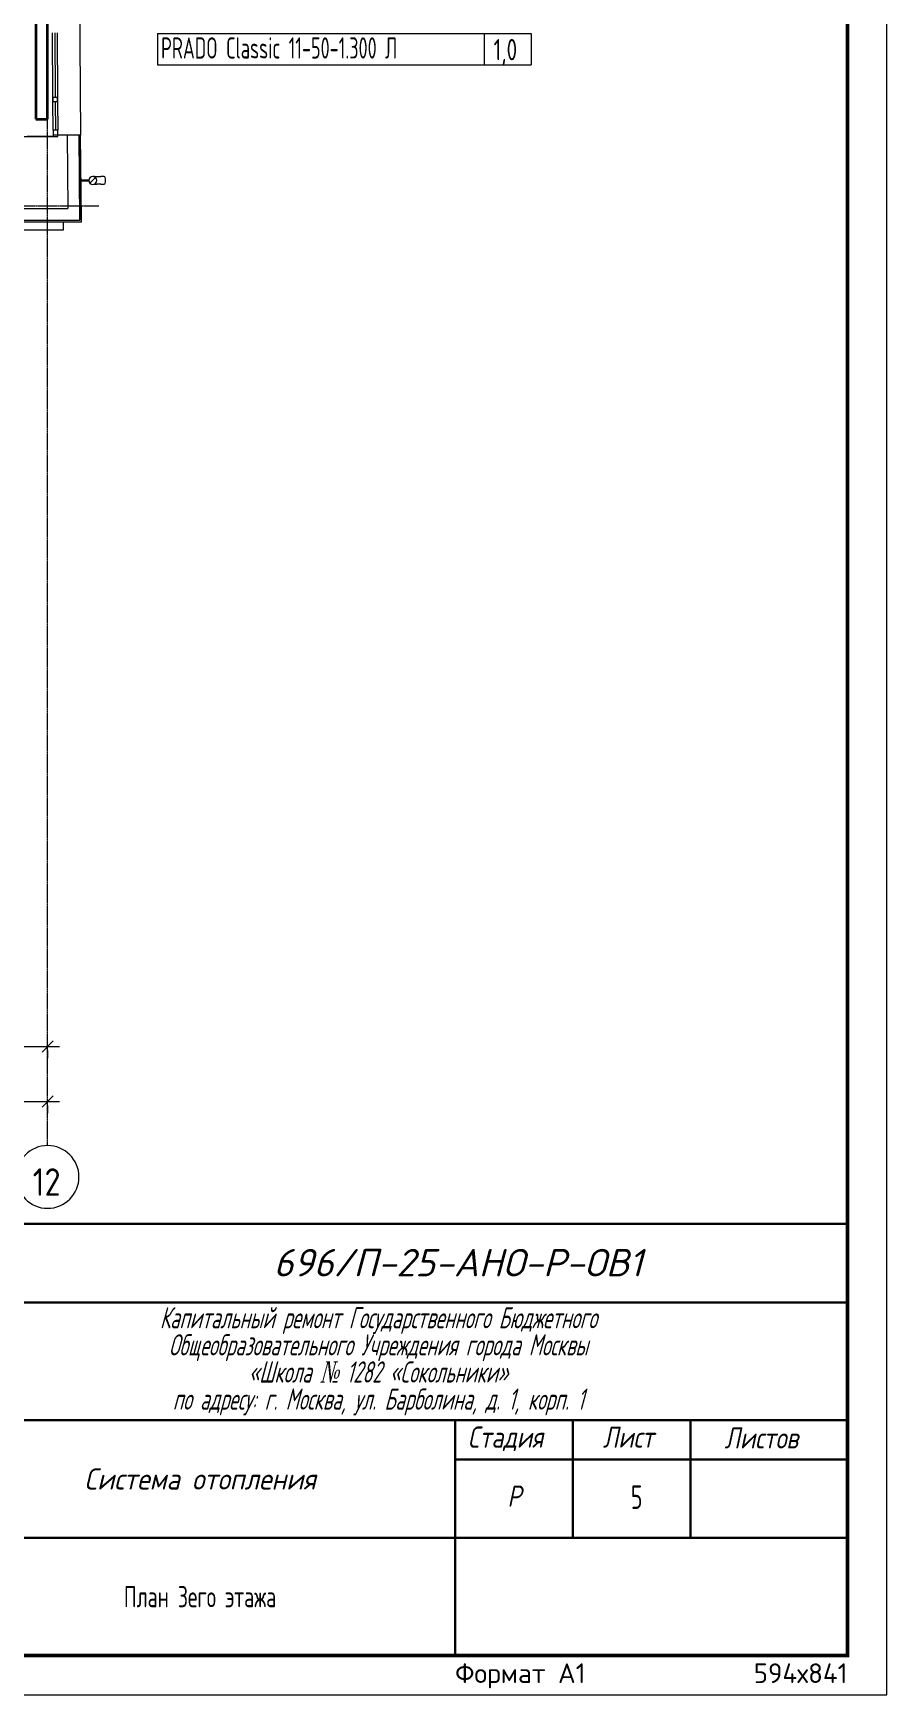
# Model space of a CAD drawing. Header units: millimetres. Extents: x -3929 to 624051, y 52832 to 514950.
# Drawn here: x 226826 to 237701, y 313246 to 334421 of the extents above; entities that cross this region are included whole.
import ezdxf
from ezdxf.enums import TextEntityAlignment as Align

# ---------------------------------------------------------------- set-up
doc = ezdxf.new("R2010")
doc.units = ezdxf.units.MM
doc.linetypes.add('ADSK_Линия сетки', pattern=[25, 20, -2.5, 0, -2.5])
for name, color, linetype in [('9_Форматы', 7, 'Continuous'), ('ПРИБОРЫ', 3, 'Continuous'), ('статистика приборов', 252, 'Continuous'), ('стояки', 7, 'Continuous')]:
    doc.layers.add(name, color=color, linetype=linetype)
doc.layers.add('9_Форматы надписи', color=7, linetype='Continuous', plot=False)
for name, color, linetype, lineweight in [('_ Окна', 7, 'Continuous', 9), ('Shtamp', 7, 'Continuous', 35), ('АР-ШТАМП', 7, 'Continuous', 15), ('Обобщенные модели', 7, 'Continuous', 18), ('ОВ-О-Оборудование', 32, 'Continuous', 35), ('ОВ-рамка', 7, 'Continuous', 30), ('Окна', 7, 'Continuous', 9), ('Оси', 253, 'Continuous', 9), ('Перекрытие', 7, 'Continuous', 18), ('Размеры', 7, 'Continuous', 9), ('Стены наружные', 7, 'Continuous', 18), ('Стены несущие', 7, 'Continuous', 30), ('Стены отделка', 7, 'Continuous', 30), ('Стены штриховка', 7, 'Continuous', 9), ('ТЕКСТ', 252, 'Continuous', 13)]:
    doc.layers.add(name, color=color, linetype=linetype, lineweight=lineweight)
doc.layers.add('Подпись', color=7, linetype='Continuous', true_color=0x082cf7)
doc.styles.add('GOST 2.304', font='CS_Gost2304.shx')
doc.styles.add('GOST Common', font='GOST_Common.ttf', dxfattribs={"width": 0.9, "height": 350})
doc.styles.add('ГОСТ', font='isocpeur.ttf', dxfattribs={"width": 0.8, "height": 250})
doc.styles.add('М2', font='isocpeui.ttf', dxfattribs={"width": 0.8})
doc.styles.add('РАЗМЕРНЫЙ', font='simplex.shx', dxfattribs={"width": 0.6, "oblique": 15})
doc.styles.add('СТИЛЬ', font='simplex.shx', dxfattribs={"width": 0.65})

# ---------------------------------------------------------------- blocks, each defined once
blk = doc.blocks.new('*U2946')
at = {"layer": 'ОВ-О-Оборудование', "color": 32, "ltscale": 0.1, "true_color": 0xcd6928}
for p, q in [((650, 75), (-650, 75)), ((-650, 75), (-650, -75)), ((650, -75), (650, 75)), ((-650, -75), (650, -75))]:
    blk.add_line(p, q, dxfattribs=at)
at = {"layer": 'ОВ-О-Оборудование', "color": 32, "lineweight": 0, "ltscale": 10, "true_color": 0xcd6928, "style": 'GOST 2.304'}
blk.add_attdef('Маркировка', text='', height=180, dxfattribs=at).set_placement((0, -90), align=Align.CENTER)
blk = doc.blocks.new('3 этаж')
at = {"color": 253, "linetype": 'ByBlock', "lineweight": 0}
for p, q in [((417677, -88779), (417818, -88637)), ((417677, -89479), (417818, -89337))]:
    blk.add_line(p, q, dxfattribs=at)
at = {"layer": '_ Окна', "color": 253, "lineweight": 0}
for p, q in [((417839, -75789), (417845, -76609)), ((417816, -76669), (417815, -76609)), ((417815, -76609), (417875, -76609)), ((417875, -76609), (417876, -76669)), ((417876, -76669), (417816, -76669)), ((417846, -76669), (417849, -77029)), ((417879, -77029), (417819, -77029)), ((417819, -77029), (417819, -77109)), ((417879, -77109), (417879, -77029)), ((417819, -77089), (417879, -77089)), ((417819, -77109), (417879, -77109))]:
    blk.add_line(p, q, dxfattribs=at)
at = {"layer": 'Обобщенные модели', "color": 253, "lineweight": 0}
for p, q in [((418273, -77665), (418174, -77666)), ((418174, -77676), (418273, -77675)), ((418336, -77620), (418338, -77620)), ((418338, -77620), (418340, -77620)), ((418340, -77620), (418343, -77620)), ((418343, -77620), (418346, -77620)), ((418346, -77620), (418350, -77620)), ((418350, -77620), (418353, -77620)), ((418353, -77620), (418357, -77620)), ((418357, -77620), (418361, -77620)), ((418361, -77620), (418365, -77620)), ((418365, -77620), (418369, -77620)), ((418369, -77620), (418373, -77620)), ((418373, -77620), (418378, -77619)), ((418378, -77619), (418383, -77619)), ((418383, -77619), (418387, -77619)), ((418387, -77619), (418392, -77619)), ((418392, -77619), (418397, -77619)), ((418397, -77619), (418403, -77619)), ((418403, -77619), (418408, -77619)), ((418408, -77619), (418414, -77619)), ((418414, -77619), (418419, -77619)), ((418419, -77619), (418425, -77619)), ((418425, -77619), (418427, -77619)), ((418470, -77619), (418427, -77619)), ((418340, -77720), (418337, -77720)), ((418342, -77720), (418340, -77720)), ((418345, -77720), (418342, -77720)), ((418348, -77720), (418345, -77720)), ((418352, -77720), (418348, -77720)), ((418355, -77720), (418352, -77720)), ((418359, -77720), (418355, -77720)), ((418363, -77720), (418359, -77720)), ((418367, -77720), (418363, -77720)), ((418372, -77720), (418367, -77720)), ((418376, -77719), (418372, -77720)), ((418381, -77719), (418376, -77719)), ((418385, -77719), (418381, -77719)), ((418390, -77719), (418385, -77719)), ((418395, -77719), (418390, -77719)), ((418400, -77719), (418395, -77719)), ((418406, -77719), (418400, -77719)), ((418411, -77719), (418406, -77719)), ((418417, -77719), (418411, -77719)), ((418422, -77719), (418417, -77719)), ((418428, -77719), (418422, -77719)), ((418428, -77719), (418470, -77719))]:
    blk.add_line(p, q, dxfattribs=at)
at = {"layer": 'Обобщенные модели', "color": 253, "linetype": 'Continuous', "lineweight": 0}
blk.add_line((418288, -77703), (418357, -77633), dxfattribs=at)
at = {"layer": 'Обобщенные модели', "color": 253, "lineweight": 0}
for radius, start, end in [(52, 0.4634, 180.4634), (52, 180.4634, 0.4634), (50, 0.4634, 180.4634), (50, 180.4634, 0.4634)]:
    blk.add_arc((418324, -77670), radius, start, end, dxfattribs=at)
for start_param, end_param in [(4.712389, 6.283185), (3.141593, 4.712389)]:
    blk.add_ellipse((418470, -77669), major_axis=(-0.4, 50), ratio=0.309017, start_param=start_param, end_param=end_param, dxfattribs=at)
at = {"layer": 'Окна', "color": 253, "lineweight": 0}
for p, q in [((417815, -76609), (417809, -75789)), ((417869, -75789), (417875, -76609)), ((417815, -76609), (417816, -76669)), ((417876, -76669), (417875, -76609)), ((417819, -77029), (417816, -76669)), ((417876, -76669), (417879, -77029)), ((417819, -77029), (417819, -77109)), ((417879, -77109), (417879, -77029)), ((417819, -77109), (417879, -77109))]:
    blk.add_line(p, q, dxfattribs=at)
at = {"layer": 'Оси', "color": 253, "linetype": 'ADSK_Линия сетки', "lineweight": 0}
for p, q in [((417748, -89970), (417748, -42931)), ((351839, -77992), (418403, -77992))]:
    blk.add_line(p, q, dxfattribs=at)
at = {"layer": 'Оси', "color": 253, "lineweight": 0}
for start, end in [(0, 180), (180, 0)]:
    blk.add_arc((417748, -90370), 400, start, end, dxfattribs=at)
at = {"layer": 'Перекрытие', "color": 253, "lineweight": 0}
blk.add_line((417397, -77112), (417819, -77109), dxfattribs=at)
at = {"layer": 'Размеры', "color": 253, "lineweight": 0}
for p, q in [((411098, -88708), (417898, -88708)), ((417748, -88758), (417748, -88858)), ((355748, -89408), (417898, -89408)), ((417748, -89458), (417748, -89558))]:
    blk.add_line(p, q, dxfattribs=at)
at = {"layer": 'Стены наружные', "color": 253, "lineweight": 0}
blk.add_line((418155, -75301), (418169, -77091), dxfattribs=at)
at = {"layer": 'Стены несущие', "color": 253, "lineweight": 0}
for p, q in [((417819, -77109), (417489, -77112)), ((417999, -77093), (417879, -77094)), ((417999, -77093), (418007, -78028)), ((411642, -78028), (418007, -78028))]:
    blk.add_line(p, q, dxfattribs=at)
at = {"layer": 'Стены отделка', "color": 253, "lineweight": 0}
for p, q in [((418149, -77092), (417999, -77093)), ((418169, -77091), (418149, -77092)), ((418149, -77092), (418149, -77093)), ((418178, -78178), (418169, -77091)), ((411793, -78178), (418158, -78178)), ((411814, -78198), (418178, -78198)), ((417450, -78298), (417950, -78298)), ((417950, -78298), (417950, -78198)), ((418158, -78178), (418158, -78178)), ((418178, -78198), (418178, -78178))]:
    blk.add_line(p, q, dxfattribs=at)
at = {"layer": 'Стены штриховка', "color": 253, "lineweight": 0}
for p, q in [((418158, -78178), (418149, -77092)), ((418149, -77093), (418158, -78178))]:
    blk.add_line(p, q, dxfattribs=at)
at = {"layer": 'Оси', "color": 253, "lineweight": 0, "style": 'GOST Common', "width": 0.9}
blk.add_text('12', height=350, dxfattribs=at).set_placement((417558, -90610))
blk = doc.blocks.new('*U2998')
at = {"layer": '9_Форматы', "color": 7, "linetype": 'Continuous', "lineweight": 9, "ltscale": 100}
blk.add_lwpolyline([(5, -5), (5, 589), (-836, 589), (-836, -5)], close=True, dxfattribs=at)
at = {"layer": '9_Форматы', "color": 7, "linetype": 'Continuous', "lineweight": 9, "ltscale": 100, "const_width": 0.5}
blk.add_lwpolyline([(0, 0), (0, 584), (-816, 584), (-816, 0)], close=True, dxfattribs=at)
at = {"layer": '9_Форматы', "color": 7, "style": 'ГОСТ'}
blk.add_text('Формат А1', height=2.5, dxfattribs=at).set_placement((-50, -1), align=Align.TOP_LEFT)
at = {"layer": '9_Форматы надписи', "color": 7, "style": 'ГОСТ'}
blk.add_text('594х841', height=2.5, dxfattribs=at).set_placement((0, -3.5), align=Align.RIGHT)
blk = doc.blocks.new('Штамп 22-РД-Б1-Р1-ОВ.1')
at = {"layer": 'АР-ШТАМП', "lineweight": 30, "transparency": 33554687}
blk.add_lwpolyline([(-18500, 0), (0, 0), (0, 5500), (-18500, 5500)], close=True, dxfattribs=at)
for points in [[(-17500, 5500), (-17500, 3000)], [(-16500, 5500), (-16500, 0)], [(-15500, 5500), (-15500, 3000)], [(-14500, 5500), (-14500, 0)], [(-13000, 5500), (-13000, 0)], [(-11800, 5500), (-11800, 0)], [(0, 4500), (-11800, 4500), (-11800, 4500)], [(-11800, 3500), (-18500, 3500)], [(-11800, 3000), (-18500, 3000)], [(0, 3000), (-11800, 3000), (-11800, 3000)], [(-5000, 3000), (-5000, 0)], [(-3500, 3000), (-3500, 1500)], [(-2000, 3000), (-2000, 1500)], [(0, 2500), (-5000, 2500)], [(0, 1500), (-11800, 1500), (-11800, 1500)]]:
    blk.add_lwpolyline(points, dxfattribs=at)
at = {"layer": 'АР-ШТАМП', "lineweight": 15, "transparency": 33554687}
for points in [[(-11800, 5000), (-18500, 5000)], [(-11800, 4500), (-18500, 4500)], [(-11800, 4000), (-18500, 4000)], [(-11800, 2500), (-18500, 2500)], [(-11800, 2000), (-18500, 2000)], [(-11800, 1500), (-18500, 1500)], [(-11800, 1000), (-18500, 1000)], [(-11800, 500), (-18500, 500)]]:
    blk.add_lwpolyline(points, dxfattribs=at)
at = {"layer": 'Подпись', "linetype": 'Continuous'}
blk.add_lwpolyline([(-14376, 2617), (-14374, 2584), (-14364, 2561), (-14345, 2542), (-14323, 2536), (-14290, 2542), (-14259, 2558), (-14218, 2591), (-14159, 2653), (-13975, 2948), (-14064, 2666), (-14079, 2550), (-14056, 2734), (-14097, 2794), (-14145, 2818), (-14193, 2822), (-14216, 2789), (-14218, 2743), (-14204, 2703), (-14168, 2687), (-14124, 2669), (-14055, 2667), (-14002, 2687), (-13951, 2714), (-13904, 2752), (-13865, 2785), (-13836, 2826), (-13816, 2848), (-13821, 2882), (-13851, 2878), (-13903, 2822), (-13932, 2759), (-13961, 2677), (-13973, 2612), (-13963, 2592), (-13936, 2606), (-13779, 2735), (-13708, 2794), (-13690, 2861), (-13710, 2878), (-13748, 2852), (-13814, 2727), (-13829, 2595), (-13802, 2591), (-13579, 2753), (-13546, 2800), (-13547, 2836), (-13570, 2852), (-13602, 2845), (-13648, 2785), (-13676, 2683), (-13694, 2578), (-13672, 2574), (-13650, 2610), (-13616, 2663), (-13575, 2705), (-13535, 2707), (-13509, 2709), (-13491, 2684), (-13495, 2623), (-13521, 2590), (-13555, 2566), (-13593, 2565), (-13600, 2579), (-13601, 2638), (-13584, 2696), (-13575, 2705), (-13509, 2709), (-13491, 2684), (-13479, 2701), (-13472, 2884), (-13436, 2950), (-13389, 2971), (-13345, 2931), (-13328, 2868), (-13326, 2790), (-13355, 2730), (-13410, 2696), (-13618, 2691), (-13719, 2710), (-13806, 2741), (-13867, 2763), (-13911, 2779), (-13977, 2793), (-14075, 2813), (-14248, 2815), (-14298, 2772), (-14295, 2705), (-14255, 2662), (-14202, 2639), (-13997, 2626), (-13852, 2624), (-13699, 2642), (-13442, 2665), (-13114, 2682)], dxfattribs=at)
at = {"layer": 'Shtamp', "color": 7, "ltscale": 33.333333, "style": 'М2'}
blk.add_text('696/П-25-АНО-Р-ОВ1', height=350, dxfattribs=at).set_placement((-7314, 4832))
at = {"layer": 'Shtamp', "ltscale": 33.333333, "style": 'М2', "width": 0.8}
for s, p in [('Изм.', (-18406, 3149)), ('Кол.уч.', (-17506, 3149)), ('Лист ', (-16417, 3149)), ('N°док.', (-15430, 3149)), ('Подп.', (-14174, 3149)), ('Дата', (-12892, 3149)), ('Cтадия', (-4844, 2649)), ('Лист ', (-3117, 2649)), ('Листов', (-1567, 2639)), ('Р', (-4334, 1896))]:
    blk.add_text(s, height=270, dxfattribs=at).set_placement(p)
at = {"layer": 'Shtamp', "color": 7, "ltscale": 33.333333, "style": 'М2', "width": 0.75}
for p in [(-12960, 2615), (-12960, 2115), (-12960, 1115), (-12960, 615)]:
    blk.add_text('06.2026', height=270, dxfattribs=at).set_placement(p)
at = {"layer": 'Shtamp', "ltscale": 33.333333, "char_height": 270, "attachment_point": 5, "line_spacing_factor": 0.768}
for s, insert, width, style in [('\\pxl1.18333,r1.7625,qc;Капитальный ремонт Государственного Бюджетного \\PОбщеобразовательного Учреждения города Москвы \\P«Школа {\\fTimes New Roman|b0|i0|c204|p18;№} 1282 «Сокольники» \\Pпо адресу: г. Москва, ул. Барболина, д. 1, корп. 1', (-5900, 3750), 11799.97, 'РАЗМЕРНЫЙ'), ('\\pxi1,sm0.75;{\\W0.9;\\C7;Система отопления}', (-8384, 2250), 6643.18, 'М2')]:
    blk.add_mtext(s, dxfattribs=dict(at, insert=insert, width=width, style=style))
at = {"layer": 'Shtamp', "color": 18, "ltscale": 100, "true_color": 0x000000, "width": 2000, "attachment_point": 4, "style": 'М2'}
for s, insert, char_height in [('\\pxi0.002,t0;{\\W0.8;\\C256; Разработал}', (-18500, 2750), 250), ('{\\W0.8;\\C256;Шибаева А.А.}', (-16429, 2752), 240), ('\\pxi0.002,t0;{\\W0.8;\\C256; Проверил}', (-18500, 2250), 250), ('\\pxi0.002,t0;{\\W0.8;\\C256;ГИП}', (-18339, 1250), 250), ('\\pxi0.002,t0;{\\W0.8;\\C256; Н.Контр.}', (-18500, 750), 250)]:
    blk.add_mtext(s, dxfattribs=dict(at, insert=insert, char_height=char_height))
at = {"layer": 'Shtamp', "color": 1, "ltscale": 100, "true_color": 0xff0000, "char_height": 240, "width": 2000, "attachment_point": 4, "style": 'М2'}
for s, insert in [('{\\C256;Выходова Н.А.}', (-16393, 2250)), ('{\\C256;Гулько А.Н.}', (-16393, 1250)), ('{\\C256;Выходова Н.А.}', (-16393, 750))]:
    blk.add_mtext(s, dxfattribs=dict(at, insert=insert))

msp = doc.modelspace()

# ---------------------------------------------------------------- linework, layer by layer
at = {"layer": 'ПРИБОРЫ', "color": 7, "lineweight": 15}
for p, q in [((228411.354, 334416.753), (233170.974, 334416.753)), ((228411.354, 334416.753), (233170.974, 334416.753)), ((228411.354, 334416.753), (228411.354, 334016.753)), ((232570.974, 334416.753), (232570.974, 334016.753)), ((233170.974, 334416.753), (233170.974, 334016.753)), ((228411.354, 334016.753), (233170.974, 334016.753))]:
    msp.add_line(p, q, dxfattribs=at)

# ---------------------------------------------------------------- block references
at = {"transparency": 33554687}
msp.add_blockref('Штамп 22-РД-Б1-Р1-ОВ.1', (237201.455, 313745.999), dxfattribs=at)
at = {"layer": 'ОВ-О-Оборудование', "ltscale": 10, "rotation": 270}
msp.add_blockref('*U2946', (226933.604, 333974.787), dxfattribs=at)
at = {"layer": 'ОВ-рамка', "ltscale": 100, "transparency": 33554687, "xscale": 100, "yscale": 100, "zscale": 100}
msp.add_blockref('*U2998', (237201.455, 313745.999), dxfattribs=at)
at = {"layer": 'стояки', "color": 5, "lineweight": 40}
msp.add_blockref('3 этаж', (-190738.98, 410215.433), dxfattribs=at)

# ---------------------------------------------------------------- texts
at = {"layer": 'статистика приборов', "color": 7, "style": 'СТИЛЬ', "width": 0.6}
msp.add_text('PRADO Classic 11-50-1.300 Л      ', height=270, dxfattribs=at).set_placement((228454.331, 334098.606))
at = {"layer": 'статистика приборов', "color": 7, "style": 'СТИЛЬ', "width": 0.7}
msp.add_text('1,0', height=270, dxfattribs=at).set_placement((232842.04, 334077.204), align=Align.CENTER)
at = {"layer": 'ТЕКСТ', "transparency": 33554687, "attachment_point": 5, "style": 'СТИЛЬ'}
for s, insert, char_height, width in [('\\pxi1,sm0.75;{\\C7;5}', (234364.443, 315764.724), 300, 6768.52482), ('\\pxi1,sm0.75;{\\C7;План 3его этажа}', (228817.205, 314495.997), 270, 6535.64473)]:
    msp.add_mtext(s, dxfattribs=dict(at, insert=insert, char_height=char_height, width=width))

doc.saveas('drawing.dxf')
